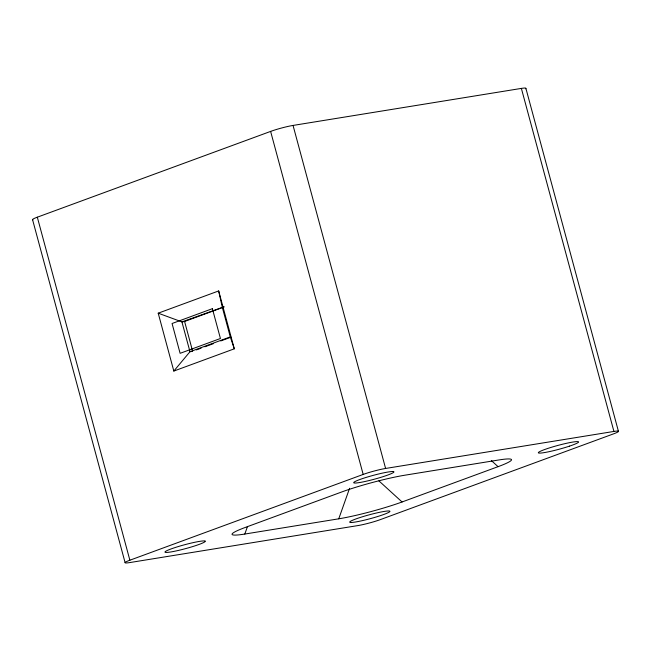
<?xml version="1.0" encoding="UTF-8"?>
<svg xmlns="http://www.w3.org/2000/svg" width="651" height="651" viewBox="0 0 651 651"><rect width="100%" height="100%" fill="white"/><g stroke="black" fill="none" stroke-linecap="round" stroke-linejoin="round"><path stroke-width="0.98" d="M244.817 534.048A46.359 4.443 -15.1 0 1 245.5 527.359L341.49 492.058A46.359 4.443 -15.1 0 1 404.8 475.214L498.739 459.98A46.359 4.443 -15.1 0 1 498.056 466.669L402.066 501.97A46.359 4.443 -15.1 0 1 338.756 518.814L244.817 534.048L247.526 526.407M338.756 518.814L349.587 488.266M173.825 371.054L189.978 351.719L230.291 336.901L222.243 307.085L218.671 290.94L158.209 313.18L173.825 371.054L234.295 348.822L218.671 290.94M32.851 219.867A16.421 1.571 -15.1 0 1 37.319 217.19L270.621 131.404A16.421 1.571 -15.1 0 1 293.048 125.431L521.37 88.406A16.421 1.571 -15.1 0 1 525.52 88.788M158.209 313.18L181.93 321.903L184.599 321.472L223.968 306.995M196.39 349.912L201.078 348.187M204.829 346.804L213.268 343.704M220.762 340.945L231.081 337.153M613.926 431.434A16.421 1.571 -15.1 0 1 613.681 433.81L380.379 519.596A16.421 1.571 -15.1 0 1 357.952 525.569L129.63 562.594A16.421 1.571 -15.1 0 1 129.874 560.218L363.177 474.433A16.421 1.571 -15.1 0 1 385.604 468.46L613.926 431.434L521.37 88.406M224.017 306.792L181.93 321.903L189.978 351.719L191.752 351.434M491.334 460.542L498.056 466.669M378.906 480.869L402.066 501.97M230.291 336.901L234.295 348.822M525.894 88.357L618.45 431.385M293.048 125.431L385.604 468.46M270.621 131.404L363.177 474.433M184.599 321.472L192.639 351.288M37.319 217.19L129.874 560.218M32.55 219.615L125.106 562.643M569.495 446.13A20.865 2.002 -15.1 0 1 538.467 452.933A20.865 2.002 -15.1 0 1 565.166 443.6A20.865 2.002 -15.1 0 1 572.563 445.056A20.987 2.01 -15.1 0 1 569.47 446.138M212.381 308.68L172.067 323.506L180.115 353.322L220.429 338.496L212.381 308.68M205.089 541.095A20.865 2.002 -15.1 0 0 174.061 547.898A20.987 2.01 -15.1 0 0 170.993 548.972A20.865 2.002 -15.1 0 0 178.39 550.429A20.865 2.002 -15.1 0 0 205.089 541.095M392.952 471.527A20.865 2.002 -15.1 0 0 359.694 479.575A20.987 2.01 -15.1 0 0 357.155 480.568A20.865 2.002 -15.1 0 0 370.956 480.096A20.865 2.002 -15.1 0 0 392.952 471.527M350.677 522.476A20.824 1.994 -15.1 0 0 383.862 514.445A20.987 2.01 -15.1 0 0 386.401 513.46A20.824 1.994 -15.1 0 0 372.632 513.924A20.824 1.994 -15.1 0 0 350.677 522.476"/></g></svg>
